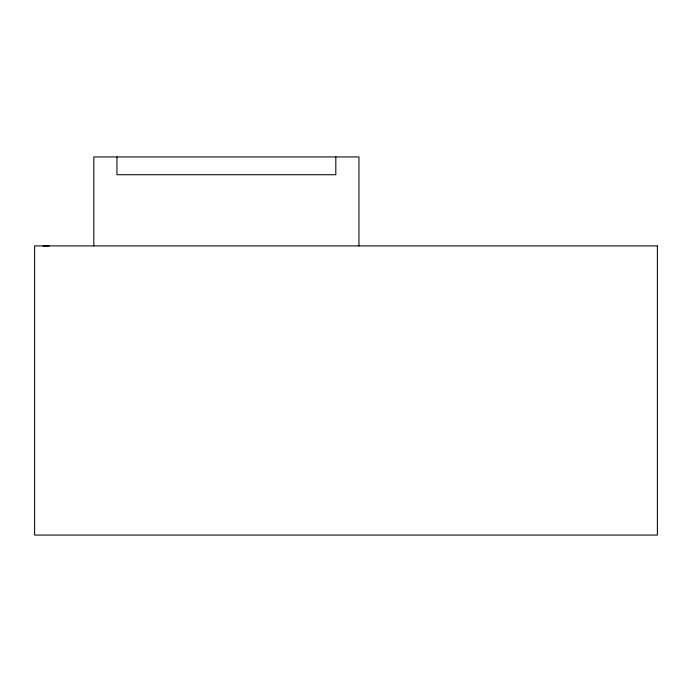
<?xml version="1.0" encoding="UTF-8"?>
<svg xmlns="http://www.w3.org/2000/svg" width="692" height="692" viewBox="0 0 692 692"><rect width="100%" height="100%" fill="white"/><g stroke="black" fill="none" stroke-linecap="round" stroke-linejoin="round"><path stroke-width="1.04" d="M42.991 246.006L49.279 245.911M358.949 245.911L358.949 156.937L93.818 156.937L93.818 245.911M335.819 156.937L335.819 174.73L116.948 174.73L116.948 156.937M657.4 245.911L34.6 245.911L34.6 535.063L657.4 535.063L657.4 245.911"/></g></svg>
